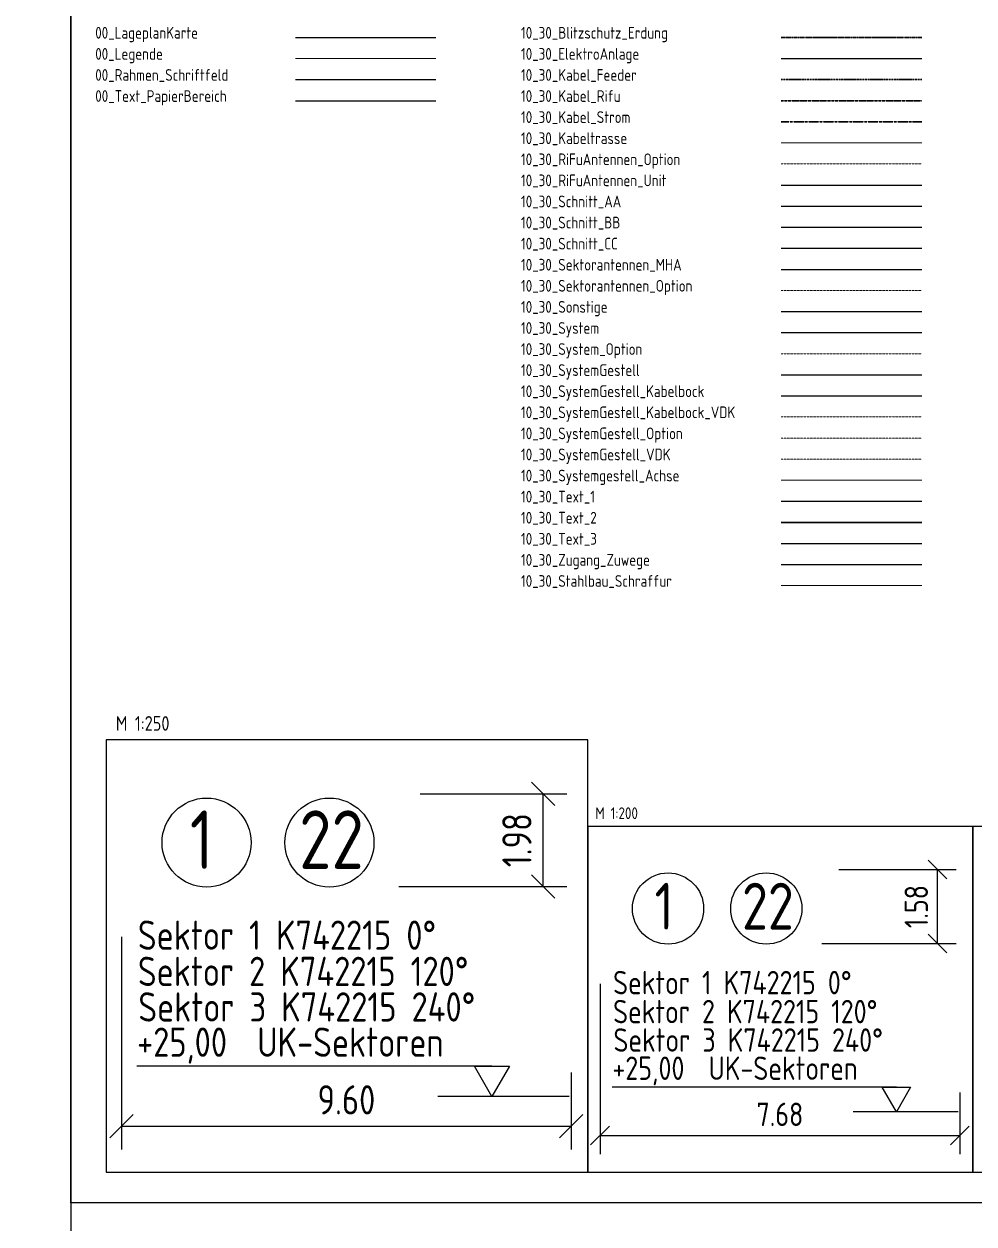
# Model space of a CAD drawing. Header units: millimetres. Extents: x -139278 to 641613, y -260926 to 217780.
# Drawn here: x -2308 to 17982, y -40225 to -14601 of the extents above; entities that cross this region are included whole.
import ezdxf
from ezdxf.enums import TextEntityAlignment as Align

# ---------------------------------------------------------------- set-up
doc = ezdxf.new("R2010")
doc.units = ezdxf.units.MM
for name, pattern in [('ACAD_ISO08W100', [36, 24, -3, 6, -3]), ('ACAD_ISO09W100', [45, 24, -3, 6, -3, 6, -3]), ('ACAD_ISO13W100', [36, 12, -3, 12, -3, 0, -3, 0, -3]), ('ACAD_ISO15W100', [39, 12, -3, 12, -3, 0, -3, 0, -3, 0, -3]), ('GESTRICHELT', [0.75, 0.5, -0.25]), ('MITTE', [50.8, 31.75, -6.35, 6.35, -6.35])]:
    doc.linetypes.add(name, pattern=pattern)
doc.layers.add('00_Hilfskonstruktion', color=31, linetype='Continuous', plot=False)
doc.layers.add('00_LageplanKarte', color=7, linetype='Continuous')
for name, color, linetype, lineweight in [('00_Legende', 7, 'Continuous', 18), ('00_Rahmen_Schriftfeld', 7, 'Continuous', 25), ('00_Text_PapierBereich', 7, 'Continuous', 25), ('10_30_Bemassung_1', 7, 'Continuous', 25), ('10_30_Blitzschutz_Erdung', 30, 'ACAD_ISO09W100', 35), ('10_30_ElektroAnlage', 7, 'Continuous', 25), ('10_30_Kabel_Feeder', 21, 'ACAD_ISO13W100', 35), ('10_30_Kabel_Rifu', 121, 'ACAD_ISO15W100', 35), ('10_30_Kabel_Strom', 7, 'ACAD_ISO08W100', 35), ('10_30_Kabeltrasse', 7, 'Continuous', 18), ('10_30_RiFuAntenne_Option', 121, 'GESTRICHELT', 18), ('10_30_RiFuAntenne_Unit', 141, 'Continuous', 25), ('10_30_Schnitt_AA', 7, 'Continuous', 25), ('10_30_Schnitt_BB', 7, 'Continuous', 25), ('10_30_Schnitt_CC', 7, 'Continuous', 25), ('10_30_Sektorantenne_MHA', 21, 'Continuous', 25), ('10_30_Sektorantenne_Option', 41, 'GESTRICHELT', 18), ('10_30_Sonstige', 7, 'Continuous', 25), ('10_30_Stahlbau_Schraffur', 252, 'Continuous', 18), ('10_30_System', 81, 'Continuous', 25), ('10_30_System_Option', 61, 'GESTRICHELT', 18), ('10_30_SystemGestell', 6, 'Continuous', 25), ('10_30_SystemGestell_Kabelbock', 6, 'Continuous', 25), ('10_30_SystemGestell_Kabelbock_VDK', 16, 'GESTRICHELT', 18), ('10_30_SystemGestell_Option', 16, 'GESTRICHELT', 18), ('10_30_SystemGestell_VDK', 16, 'GESTRICHELT', 18), ('10_30_SystemGestellAchse', 61, 'MITTE', 18), ('10_30_Text_1', 7, 'Continuous', 25), ('10_30_Text_2', 2, 'Continuous', 25), ('10_30_Text_3', 3, 'Continuous', 25), ('10_30_Zugang_Zuwege', 3, 'Continuous', 25)]:
    doc.layers.add(name, color=color, linetype=linetype, lineweight=lineweight)
doc.styles.add('ISOCP', font='ISOCP', dxfattribs={"width": 0.9})
doc.dimstyles.new('M_200', dxfattribs={"dimscale": 200, "dimtxt": 2.5, "dimasz": 2, "dimexe": 2, "dimexo": 2, "dimgap": 1, "dimtad": 1, "dimlfac": 0.001, "dimzin": 1, "dimdsep": 46, "dimtxsty": 'ISOCP', "dimblk": 'OBLIQUE', "dimcen": 2.5, "dimclrd": 256, "dimclre": 256, "dimclrt": 256, "dimadec": 0, "dimazin": 0, "dimtfac": 1, "dimtmove": 2, "dimatfit": 3, "dimfxl": 0, "dimtolj": 1, "dimtzin": 0, "dimarcsym": 0})
doc.dimstyles.new('M_250', dxfattribs={"dimscale": 250, "dimtxt": 2.5, "dimasz": 2, "dimexe": 2, "dimexo": 2, "dimgap": 1, "dimtad": 1, "dimlfac": 0.001, "dimzin": 1, "dimdsep": 46, "dimtxsty": 'ISOCP', "dimblk": 'OBLIQUE', "dimcen": 2.5, "dimclrd": 256, "dimclre": 256, "dimclrt": 256, "dimadec": 0, "dimazin": 0, "dimtfac": 1, "dimtmove": 2, "dimatfit": 3, "dimfxl": 0, "dimtolj": 1, "dimtzin": 0, "dimarcsym": 0})

# ---------------------------------------------------------------- blocks, each defined once
blk = doc.blocks.new('_OBLIQUE')
at = {"color": 0, "linetype": 'ByBlock'}
blk.add_line((-0.5, -0.5), (0.5, 0.5), dxfattribs=at)
blk = doc.blocks.new('*D24')
at = {"layer": '10_30_Bemassung_1', "lineweight": -2}
for p, q in [((15094, -32657), (17599, -32657)), ((17199, -34238), (17199, -32657)), ((14729, -34238), (17599, -34238))]:
    blk.add_line(p, q, dxfattribs=at)
at = {"layer": 'Defpoints', "color": 0}
for p in [(14694, -32657), (17199, -32657), (14329, -34238)]:
    blk.add_point(p, dxfattribs=at)
at = {"layer": '10_30_Bemassung_1', "lineweight": -2, "xscale": 400, "yscale": 400, "zscale": 400}
for p, rotation in [((17199, -32657), 90), ((17199, -34238), 270)]:
    blk.add_blockref('_OBLIQUE', p, dxfattribs=dict(at, rotation=rotation))
at = {"layer": '10_30_Bemassung_1', "insert": (16749, -33447), "char_height": 500, "attachment_point": 5, "rotation": 90, "style": 'ISOCP'}
blk.add_mtext('\\A1;1.58', dxfattribs=at)
blk = doc.blocks.new('*D25')
at = {"layer": '10_30_Bemassung_1', "lineweight": -2}
for p, q in [((9994, -35098), (9994, -38733)), ((17677, -37417), (17677, -38733)), ((9994, -38333), (17677, -38333))]:
    blk.add_line(p, q, dxfattribs=at)
at = {"layer": 'Defpoints', "color": 0}
for p in [(9994, -34698), (17677, -37017), (17677, -38333)]:
    blk.add_point(p, dxfattribs=at)
at = {"layer": '10_30_Bemassung_1', "lineweight": -2, "xscale": 400, "yscale": 400, "zscale": 400, "rotation": 180}
blk.add_blockref('_OBLIQUE', (9994, -38333), dxfattribs=at)
at = {"layer": '10_30_Bemassung_1', "lineweight": -2, "xscale": 400, "yscale": 400, "zscale": 400}
blk.add_blockref('_OBLIQUE', (17677, -38333), dxfattribs=at)
at = {"layer": '10_30_Bemassung_1', "insert": (13836, -37883), "char_height": 500, "attachment_point": 5, "style": 'ISOCP'}
blk.add_mtext('\\A1;7.68', dxfattribs=at)
blk = doc.blocks.new('*D28')
at = {"layer": '10_30_Bemassung_1', "lineweight": -2}
for p, q in [((6150, -31041), (9282, -31041)), ((8782, -33017), (8782, -31041)), ((5694, -33017), (9282, -33017))]:
    blk.add_line(p, q, dxfattribs=at)
at = {"layer": 'Defpoints', "color": 0}
for p in [(5650, -31041), (8782, -31041), (5194, -33017)]:
    blk.add_point(p, dxfattribs=at)
at = {"layer": '10_30_Bemassung_1', "lineweight": -2, "xscale": 500, "yscale": 500, "zscale": 500}
for p, rotation in [((8782, -31041), 90), ((8782, -33017), 270)]:
    blk.add_blockref('_OBLIQUE', p, dxfattribs=dict(at, rotation=rotation))
at = {"layer": '10_30_Bemassung_1', "insert": (8219, -32029), "char_height": 625, "attachment_point": 5, "rotation": 90, "style": 'ISOCP'}
blk.add_mtext('\\A1;1.98', dxfattribs=at)
blk = doc.blocks.new('*D29')
at = {"layer": '10_30_Bemassung_1', "lineweight": -2}
for p, q in [((-225, -34092), (-225, -38636)), ((9380, -36991), (9380, -38636)), ((-225, -38136), (9380, -38136))]:
    blk.add_line(p, q, dxfattribs=at)
at = {"layer": 'Defpoints', "color": 0}
for p in [(-225, -33592), (9380, -36491), (9380, -38136)]:
    blk.add_point(p, dxfattribs=at)
at = {"layer": '10_30_Bemassung_1', "lineweight": -2, "xscale": 500, "yscale": 500, "zscale": 500, "rotation": 180}
blk.add_blockref('_OBLIQUE', (-225, -38136), dxfattribs=at)
at = {"layer": '10_30_Bemassung_1', "lineweight": -2, "xscale": 500, "yscale": 500, "zscale": 500}
blk.add_blockref('_OBLIQUE', (9380, -38136), dxfattribs=at)
at = {"layer": '10_30_Bemassung_1', "insert": (4578, -37574), "char_height": 625, "attachment_point": 5, "style": 'ISOCP'}
blk.add_mtext('\\A1;9.60', dxfattribs=at)

msp = doc.modelspace()

# ---------------------------------------------------------------- linework, layer by layer
for points in [[(-553.7, -39121.188), (9730.485, -39121.188), (9730.485, -29888.188), (-553.7, -29888.188)], [(9730.485, -39121.188), (17957.833, -39121.188), (17957.833, -31734.788), (9730.485, -31734.788)], [(17957.833, -39121.188), (24128.345, -39121.188), (24128.345, -31734.788), (17957.833, -31734.788)]]:
    msp.add_lwpolyline(points, close=True)
at = {"layer": '00_Hilfskonstruktion'}
for points in [[(-1311.381, -59922.977), (-37360.836, -59922.977), (-37360.836, 30437.706), (-1311.381, 30437.706)], [(-1311.381, -10318.745), (62337.413, -10318.745), (62337.413, -39771.866), (-1311.381, -39771.866)]]:
    msp.add_lwpolyline(points, close=True, dxfattribs=at)
at = {"layer": '00_LageplanKarte'}
msp.add_line((3488.952, -14888.984), (6488.952, -14888.984), dxfattribs=at)
at = {"layer": '00_Legende'}
msp.add_line((3488.952, -15339.195), (6488.952, -15339.195), dxfattribs=at)
at = {"layer": '00_Rahmen_Schriftfeld'}
msp.add_line((3488.952, -15789.406), (6488.952, -15789.406), dxfattribs=at)
at = {"layer": '00_Text_PapierBereich'}
msp.add_line((3488.952, -16239.617), (6488.952, -16239.617), dxfattribs=at)
at = {"layer": '10_30_Blitzschutz_Erdung'}
msp.add_line((13864.675, -14888.984), (16864.675, -14888.984), dxfattribs=at)
at = {"layer": '10_30_ElektroAnlage'}
msp.add_line((13864.675, -15339.195), (16864.675, -15339.195), dxfattribs=at)
at = {"layer": '10_30_Kabel_Feeder', "ltscale": 0.1}
msp.add_line((13864.675, -15789.406), (16864.675, -15789.406), dxfattribs=at)
at = {"layer": '10_30_Kabel_Rifu', "ltscale": 0.1}
msp.add_line((13864.675, -16239.617), (16864.675, -16239.617), dxfattribs=at)
at = {"layer": '10_30_Kabel_Strom', "ltscale": 0.1}
msp.add_line((13864.675, -16689.829), (16864.675, -16689.829), dxfattribs=at)
at = {"layer": '10_30_Kabeltrasse'}
msp.add_line((13864.675, -17140.04), (16864.675, -17140.04), dxfattribs=at)
at = {"layer": '10_30_RiFuAntenne_Option', "ltscale": 5}
msp.add_line((13864.675, -17590.251), (16864.675, -17590.251), dxfattribs=at)
at = {"layer": '10_30_RiFuAntenne_Unit', "ltscale": 5}
msp.add_line((13864.675, -18040.462), (16864.675, -18040.462), dxfattribs=at)
at = {"layer": '10_30_Schnitt_AA'}
msp.add_line((13864.675, -18490.673), (16864.675, -18490.673), dxfattribs=at)
at = {"layer": '10_30_Schnitt_BB'}
msp.add_line((13864.675, -18940.885), (16864.675, -18940.885), dxfattribs=at)
at = {"layer": '10_30_Schnitt_CC'}
msp.add_line((13864.675, -19391.096), (16864.675, -19391.096), dxfattribs=at)
at = {"layer": '10_30_Sektorantenne_MHA'}
msp.add_line((13864.675, -19841.307), (16864.675, -19841.307), dxfattribs=at)
at = {"layer": '10_30_Sektorantenne_Option', "ltscale": 5}
msp.add_line((13864.675, -20291.518), (16864.675, -20291.518), dxfattribs=at)
at = {"layer": '10_30_Sonstige'}
msp.add_line((13864.675, -20741.729), (16864.675, -20741.729), dxfattribs=at)
at = {"layer": '10_30_Stahlbau_Schraffur'}
msp.add_line((13864.675, -26594.475), (16864.675, -26594.475), dxfattribs=at)
at = {"layer": '10_30_System'}
msp.add_line((13864.675, -21191.941), (16864.675, -21191.941), dxfattribs=at)
at = {"layer": '10_30_System_Option', "ltscale": 5}
msp.add_line((13864.675, -21642.152), (16864.675, -21642.152), dxfattribs=at)
at = {"layer": '10_30_SystemGestell'}
msp.add_line((13864.675, -22092.363), (16864.675, -22092.363), dxfattribs=at)
at = {"layer": '10_30_SystemGestell_Kabelbock'}
msp.add_line((13864.675, -22542.574), (16864.675, -22542.574), dxfattribs=at)
at = {"layer": '10_30_SystemGestell_Kabelbock_VDK', "ltscale": 5}
msp.add_line((13864.675, -22992.785), (16864.675, -22992.785), dxfattribs=at)
at = {"layer": '10_30_SystemGestell_Option', "ltscale": 5}
msp.add_line((13864.675, -23442.996), (16864.675, -23442.996), dxfattribs=at)
at = {"layer": '10_30_SystemGestell_VDK', "ltscale": 5}
msp.add_line((13864.675, -23893.208), (16864.675, -23893.208), dxfattribs=at)
at = {"layer": '10_30_SystemGestellAchse', "ltscale": 0.1}
msp.add_line((13864.675, -24343.419), (16864.675, -24343.419), dxfattribs=at)
at = {"layer": '10_30_Text_1'}
for p, q in [((13864.675, -24793.63), (16864.675, -24793.63)), ((7686.771, -36851.322), (101.902, -36851.322)), ((16322.862, -37305.295), (10254.967, -37305.295)), ((9332.937, -37503.089), (6532.817, -37503.089)), ((17639.795, -37826.708), (15399.699, -37826.708))]:
    msp.add_line(p, q, dxfattribs=at)
for points in [[(7686.771, -37503.089), (7310.473, -36851.322), (8063.068, -36851.322)], [(16322.862, -37826.708), (16021.824, -37305.295), (16623.9, -37305.295)]]:
    msp.add_lwpolyline(points, close=True, dxfattribs=at)
at = {"layer": '10_30_Text_2', "lineweight": 35, "ltscale": 0.3}
msp.add_line((13864.675, -25243.841), (16864.675, -25243.841), dxfattribs=at)
at = {"layer": '10_30_Text_2'}
for centre, radius in [((1591.681, -32081.193), 950.636), ((4214.835, -32081.193), 950.636), ((11446.79, -33489.192), 760.509), ((13545.314, -33489.192), 760.509)]:
    msp.add_circle(centre, radius, dxfattribs=at)
at = {"layer": '10_30_Text_3'}
msp.add_line((13864.675, -25694.052), (16864.675, -25694.052), dxfattribs=at)
at = {"layer": '10_30_Zugang_Zuwege'}
msp.add_line((13864.675, -26144.264), (16864.675, -26144.264), dxfattribs=at)

# ---------------------------------------------------------------- texts
at = {"style": 'ISOCP', "width": 0.9}
for s, height, p in [('M 1:250', 312.5, (-346.825, -29692.218)), ('M 1:200', 250, (9895.986, -31578.012))]:
    msp.add_text(s, height=height, dxfattribs=at).set_placement(p)
at = {"layer": '00_LageplanKarte', "style": 'ISOCP', "width": 0.9}
msp.add_text('00_LageplanKarte', height=250, dxfattribs=at).set_placement((-787, -14988.984), align=Align.BOTTOM_LEFT)
at = {"layer": '00_Legende', "style": 'ISOCP', "width": 0.9}
msp.add_text('00_Legende', height=250, dxfattribs=at).set_placement((-787, -15439.195), align=Align.BOTTOM_LEFT)
at = {"layer": '00_Rahmen_Schriftfeld', "style": 'ISOCP', "width": 0.9}
msp.add_text('00_Rahmen_Schriftfeld', height=250, dxfattribs=at).set_placement((-787, -15889.406), align=Align.BOTTOM_LEFT)
at = {"layer": '00_Text_PapierBereich', "style": 'ISOCP', "width": 0.9}
msp.add_text('00_Text_PapierBereich', height=250, dxfattribs=at).set_placement((-787, -16339.617), align=Align.BOTTOM_LEFT)
at = {"layer": '10_30_Blitzschutz_Erdung', "style": 'ISOCP', "width": 0.9}
msp.add_text('10_30_Blitzschutz_Erdung', height=250, dxfattribs=at).set_placement((8306.408, -14988.984), align=Align.BOTTOM_LEFT)
at = {"layer": '10_30_ElektroAnlage', "style": 'ISOCP', "width": 0.9}
msp.add_text('10_30_ElektroAnlage', height=250, dxfattribs=at).set_placement((8306.408, -15439.195), align=Align.BOTTOM_LEFT)
at = {"layer": '10_30_Kabel_Feeder', "ltscale": 0.1, "style": 'ISOCP', "width": 0.9}
msp.add_text('10_30_Kabel_Feeder', height=250, dxfattribs=at).set_placement((8306.408, -15889.406), align=Align.BOTTOM_LEFT)
at = {"layer": '10_30_Kabel_Rifu', "ltscale": 0.1, "style": 'ISOCP', "width": 0.9}
msp.add_text('10_30_Kabel_Rifu', height=250, dxfattribs=at).set_placement((8306.408, -16339.617), align=Align.BOTTOM_LEFT)
at = {"layer": '10_30_Kabel_Strom', "ltscale": 0.1, "style": 'ISOCP', "width": 0.9}
msp.add_text('10_30_Kabel_Strom', height=250, dxfattribs=at).set_placement((8306.408, -16789.829), align=Align.BOTTOM_LEFT)
at = {"layer": '10_30_Kabeltrasse', "style": 'ISOCP', "width": 0.9}
msp.add_text('10_30_Kabeltrasse', height=250, dxfattribs=at).set_placement((8306.408, -17240.04), align=Align.BOTTOM_LEFT)
at = {"layer": '10_30_RiFuAntenne_Option', "ltscale": 5, "style": 'ISOCP', "width": 0.9}
msp.add_text('10_30_RiFuAntennen_Option', height=250, dxfattribs=at).set_placement((8306.408, -17690.251), align=Align.BOTTOM_LEFT)
at = {"layer": '10_30_RiFuAntenne_Unit', "ltscale": 5, "style": 'ISOCP', "width": 0.9}
msp.add_text('10_30_RiFuAntennen_Unit', height=250, dxfattribs=at).set_placement((8306.408, -18140.462), align=Align.BOTTOM_LEFT)
at = {"layer": '10_30_Schnitt_AA', "style": 'ISOCP', "width": 0.9}
msp.add_text('10_30_Schnitt_AA', height=250, dxfattribs=at).set_placement((8306.408, -18590.673), align=Align.BOTTOM_LEFT)
at = {"layer": '10_30_Schnitt_BB', "style": 'ISOCP', "width": 0.9}
msp.add_text('10_30_Schnitt_BB', height=250, dxfattribs=at).set_placement((8306.408, -19040.885), align=Align.BOTTOM_LEFT)
at = {"layer": '10_30_Schnitt_CC', "style": 'ISOCP', "width": 0.9}
msp.add_text('10_30_Schnitt_CC', height=250, dxfattribs=at).set_placement((8306.408, -19491.096), align=Align.BOTTOM_LEFT)
at = {"layer": '10_30_Sektorantenne_MHA', "style": 'ISOCP', "width": 0.9}
msp.add_text('10_30_Sektorantennen_MHA', height=250, dxfattribs=at).set_placement((8306.408, -19941.307), align=Align.BOTTOM_LEFT)
at = {"layer": '10_30_Sektorantenne_Option', "ltscale": 5, "style": 'ISOCP', "width": 0.9}
msp.add_text('10_30_Sektorantennen_Option', height=250, dxfattribs=at).set_placement((8306.408, -20391.518), align=Align.BOTTOM_LEFT)
at = {"layer": '10_30_Sonstige', "style": 'ISOCP', "width": 0.9}
msp.add_text('10_30_Sonstige', height=250, dxfattribs=at).set_placement((8306.408, -20841.729), align=Align.BOTTOM_LEFT)
at = {"layer": '10_30_Stahlbau_Schraffur', "style": 'ISOCP', "width": 0.9}
msp.add_text('10_30_Stahlbau_Schraffur', height=250, dxfattribs=at).set_placement((8306.408, -26694.475), align=Align.BOTTOM_LEFT)
at = {"layer": '10_30_System', "style": 'ISOCP', "width": 0.9}
msp.add_text('10_30_System', height=250, dxfattribs=at).set_placement((8306.408, -21291.941), align=Align.BOTTOM_LEFT)
at = {"layer": '10_30_System_Option', "ltscale": 5, "style": 'ISOCP', "width": 0.9}
msp.add_text('10_30_System_Option', height=250, dxfattribs=at).set_placement((8306.408, -21742.152), align=Align.BOTTOM_LEFT)
at = {"layer": '10_30_SystemGestell', "style": 'ISOCP', "width": 0.9}
msp.add_text('10_30_SystemGestell', height=250, dxfattribs=at).set_placement((8306.408, -22192.363), align=Align.BOTTOM_LEFT)
at = {"layer": '10_30_SystemGestell_Kabelbock', "style": 'ISOCP', "width": 0.9}
msp.add_text('10_30_SystemGestell_Kabelbock', height=250, dxfattribs=at).set_placement((8306.408, -22642.574), align=Align.BOTTOM_LEFT)
at = {"layer": '10_30_SystemGestell_Kabelbock_VDK', "ltscale": 5, "style": 'ISOCP', "width": 0.9}
msp.add_text('10_30_SystemGestell_Kabelbock_VDK', height=250, dxfattribs=at).set_placement((8306.408, -23092.785), align=Align.BOTTOM_LEFT)
at = {"layer": '10_30_SystemGestell_Option', "ltscale": 5, "style": 'ISOCP', "width": 0.9}
msp.add_text('10_30_SystemGestell_Option', height=250, dxfattribs=at).set_placement((8306.408, -23542.996), align=Align.BOTTOM_LEFT)
at = {"layer": '10_30_SystemGestell_VDK', "ltscale": 5, "style": 'ISOCP', "width": 0.9}
msp.add_text('10_30_SystemGestell_VDK', height=250, dxfattribs=at).set_placement((8306.408, -23993.208), align=Align.BOTTOM_LEFT)
at = {"layer": '10_30_SystemGestellAchse', "ltscale": 0.1, "style": 'ISOCP', "width": 0.9}
msp.add_text('10_30_Systemgestell_Achse', height=250, dxfattribs=at).set_placement((8306.408, -24443.419), align=Align.BOTTOM_LEFT)
at = {"layer": '10_30_Text_1', "style": 'ISOCP', "width": 0.9}
msp.add_text('10_30_Text_1', height=250, dxfattribs=at).set_placement((8306.408, -24893.63), align=Align.BOTTOM_LEFT)
for s, height, p in [('Sektor 1 K742215 0°', 625, (124.783, -34370.205)), ('Sektor 2 K742215 120°', 625, (124.783, -35143.475)), ('Sektor 1 K742215 0°', 500, (10273.271, -35320.401)), ('Sektor 3 K742215 240°', 625, (134.141, -35902.684)), ('Sektor 2 K742215 120°', 500, (10273.271, -35939.018)), ('+25,00  UK-Sektoren', 625, (106.941, -36655.169)), ('Sektor 3 K742215 240°', 500, (10280.758, -36546.385)), ('+25,00  UK-Sektoren', 500, (10258.998, -37148.373))]:
    msp.add_text(s, height=height, dxfattribs=at).set_placement(p)
at = {"layer": '10_30_Text_2', "style": 'ISOCP', "width": 0.9}
msp.add_text('10_30_Text_2', height=250, dxfattribs=at).set_placement((8306.408, -25343.841), align=Align.BOTTOM_LEFT)
for s, height, p in [('1', 1250, (1486.74, -32018.576)), ('22', 1250, (4257.447, -32018.576)), ('1', 1000, (11362.838, -33439.098)), ('22', 1000, (13579.403, -33439.098))]:
    msp.add_text(s, height=height, dxfattribs=at).set_placement(p, align=Align.MIDDLE)
at = {"layer": '10_30_Text_3', "style": 'ISOCP', "width": 0.9}
msp.add_text('10_30_Text_3', height=250, dxfattribs=at).set_placement((8306.408, -25794.052), align=Align.BOTTOM_LEFT)
at = {"layer": '10_30_Zugang_Zuwege', "style": 'ISOCP', "width": 0.9}
msp.add_text('10_30_Zugang_Zuwege', height=250, dxfattribs=at).set_placement((8306.408, -26244.264), align=Align.BOTTOM_LEFT)

# ---------------------------------------------------------------- dimensions: what is measured, and where the dimension line sits
at = {"layer": '10_30_Bemassung_1'}
for base, p1, p2, dimstyle, picture, middle in [((8781.534, -31040.626), (5194.264, -33017.123), (5650.32, -31040.626), 'M_250', '*D28', (8219.034, -32028.874)), ((17198.673, -32656.738), (14328.856, -34237.936), (14693.702, -32656.738), 'M_200', '*D24', (16748.673, -33447.337))]:
    dim = msp.add_linear_dim(base=base, p1=p1, p2=p2, angle=90, dimstyle=dimstyle, dxfattribs=at)
    dim.commit()
    dim.dimension.update_dxf_attribs({"geometry": picture, "text_midpoint": middle})
for base, p1, p2, dimstyle, picture, middle in [((9380.034, -38136.033), (-224.811, -33592.299), (9380.034, -36491.2), 'M_250', '*D29', (4577.611, -37573.533)), ((17677.473, -38333.064), (9993.596, -34698.077), (17677.473, -37017.197), 'M_200', '*D25', (13835.534, -37883.064))]:
    dim = msp.add_linear_dim(base=base, p1=p1, p2=p2, dimstyle=dimstyle, dxfattribs=at)
    dim.commit()
    dim.dimension.update_dxf_attribs({"geometry": picture, "text_midpoint": middle})

doc.saveas('drawing.dxf')
